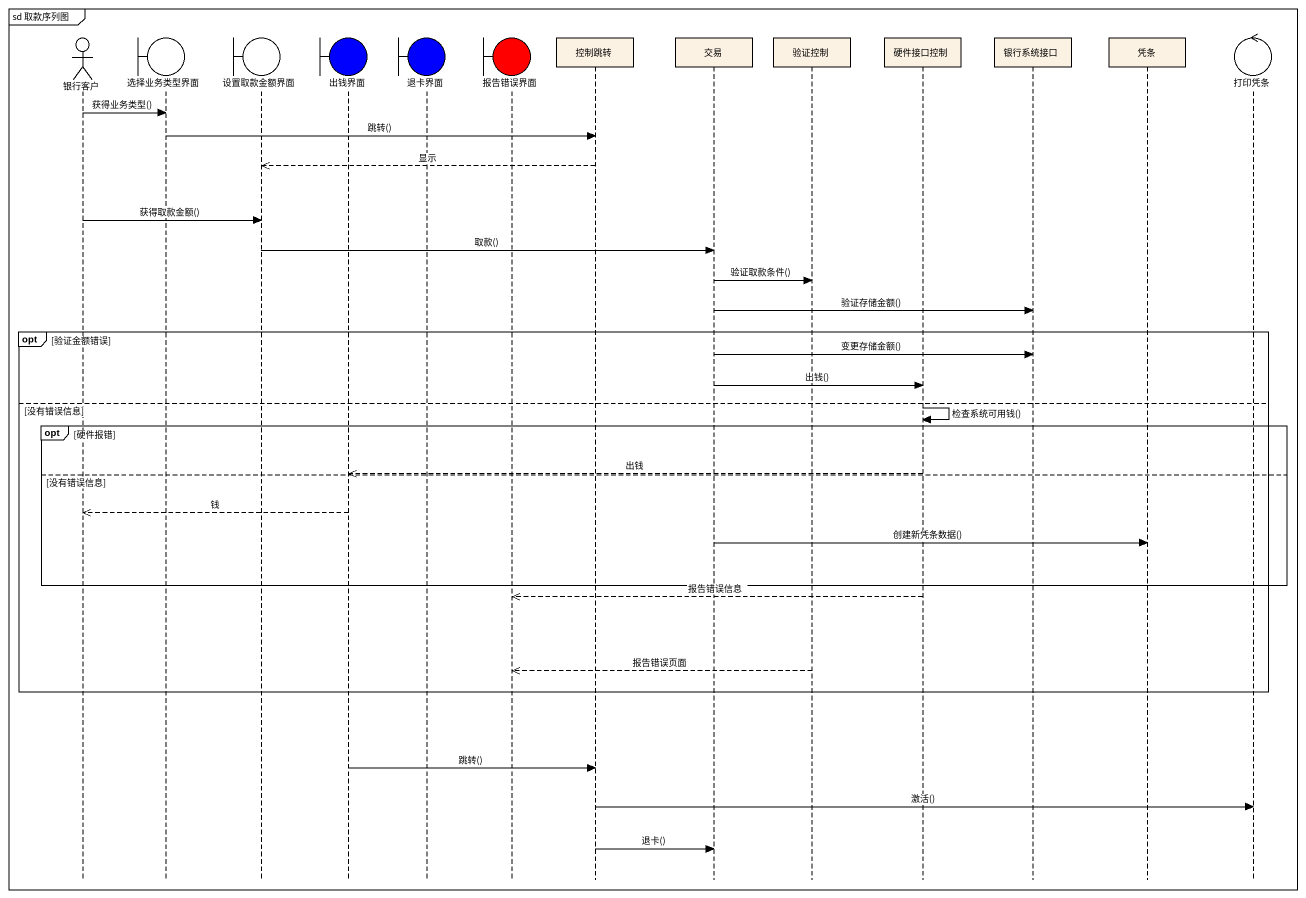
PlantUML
@startuml
mainframe sd 取款序列图
hide footbox
actor 银行客户
boundary 选择业务类型界面
boundary 设置取款金额界面
boundary 出钱界面 #0000FF
boundary 退卡界面 #0000FF
boundary 报告错误界面 #FF0000
participant 控制跳转
participant 交易
participant 验证控制
participant 硬件接口控制
participant 银行系统接口
participant 凭条
control 打印凭条

银行客户 -> 选择业务类型界面 : 获得业务类型()
选择业务类型界面 -> 控制跳转 : 跳转()
控制跳转 -->> 设置取款金额界面 : 显示
银行客户 -> 设置取款金额界面 : 获得取款金额()
设置取款金额界面 -> 交易 : 取款()
交易 -> 验证控制 : 验证取款条件()
交易 -> 银行系统接口 : 验证存储金额()
opt 验证金额错误
  交易 -> 银行系统接口 : 变更存储金额()
  交易 -> 硬件接口控制 : 出钱()
else 没有错误信息
  硬件接口控制 -> 硬件接口控制 : 检查系统可用钱()
  opt 硬件报错
    硬件接口控制 -->> 出钱界面 : 出钱
  else 没有错误信息
    出钱界面 -->> 银行客户 : 钱
    交易 -> 凭条 : 创建新凭条数据()
  end
  硬件接口控制 -->> 报告错误界面 : 报告错误信息
  验证控制 -->> 报告错误界面 : 报告错误页面
end
出钱界面 -> 控制跳转 : 跳转()
控制跳转 -> 打印凭条 : 激活()
控制跳转 -> 交易 : 退卡()
@enduml
